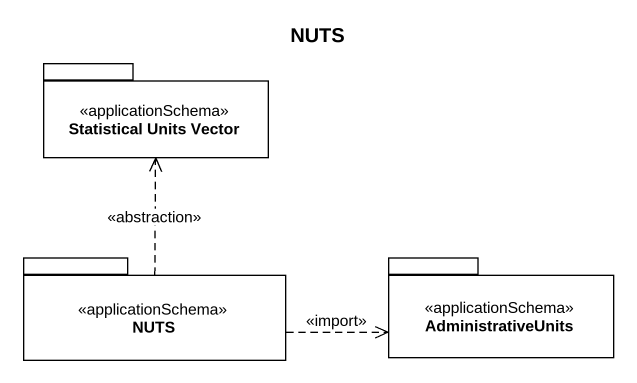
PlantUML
@startuml
title NUTS
package "Statistical Units Vector" as Statistical_Units_Vector <<applicationSchema>> {
}
package NUTS <<applicationSchema>> {
}
package AdministrativeUnits <<applicationSchema>> {
}
NUTS .up.> Statistical_Units_Vector : <<abstraction>>
NUTS .right.> AdministrativeUnits : <<import>>
@enduml
